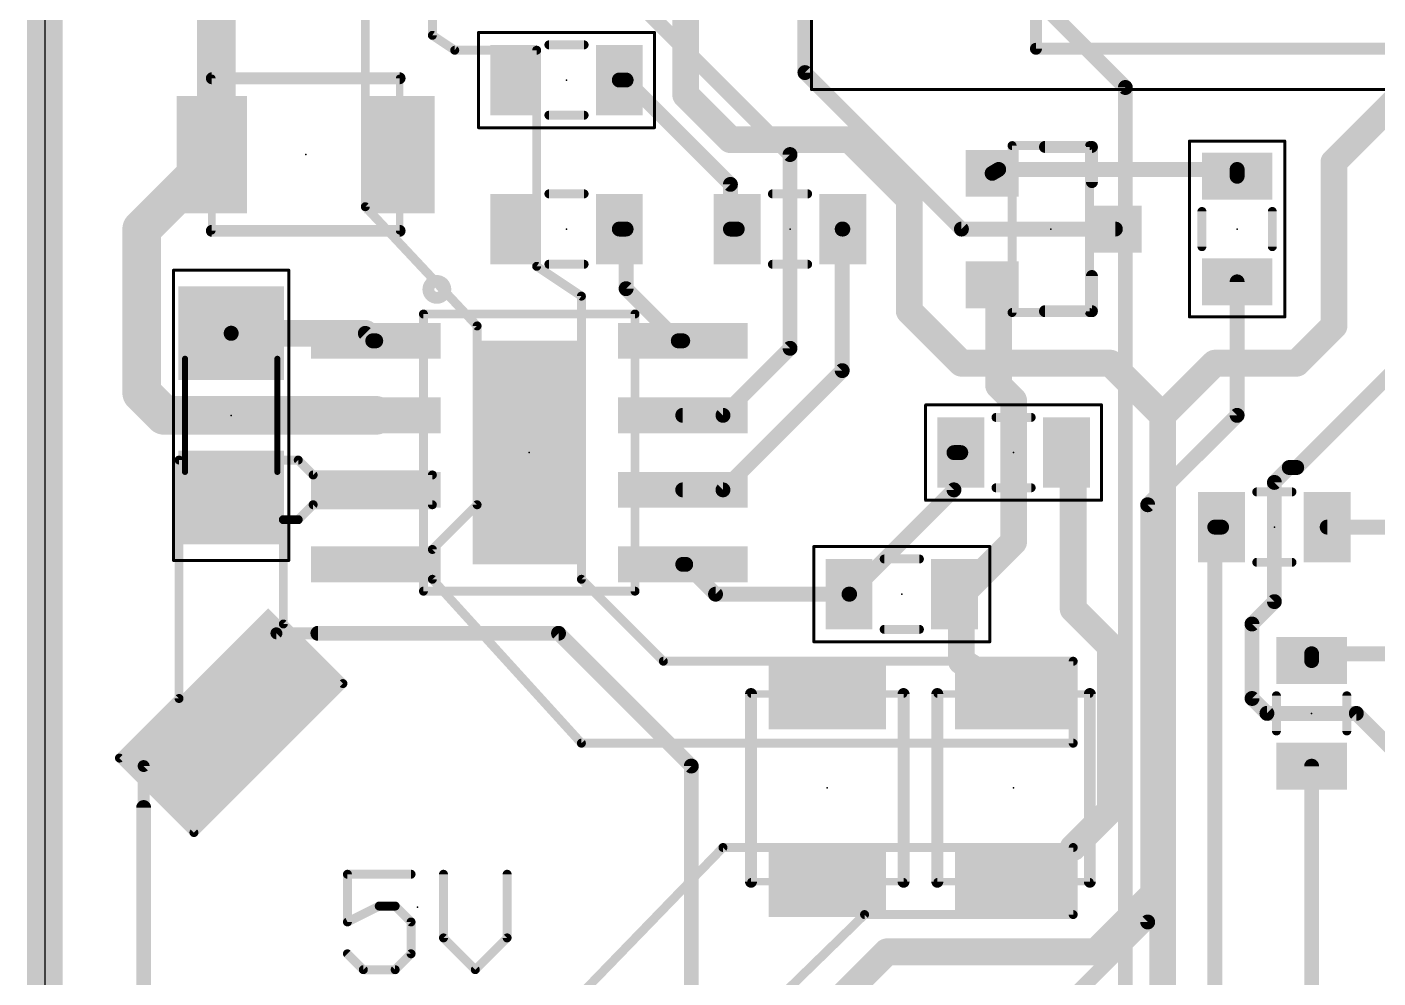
# Model space of a CAD drawing. Extents: x -0.3 to 38.1, y -0.7 to 65.1.
# Drawn here: x -0.3 to 22.72, y 36.13 to 52.34 of the extents above; entities that cross this region are included whole.
import ezdxf

# ---------------------------------------------------------------- set-up
doc = ezdxf.new("R2010")
doc.units = 0
for name, color, linetype in [('1', 22, 'CONTINUOUS'), ('16', 175, 'CONTINUOUS'), ('17', 82, 'CONTINUOUS'), ('20', 7, 'CONTINUOUS'), ('21', 253, 'CONTINUOUS'), ('23', 7, 'CONTINUOUS'), ('39', 22, 'CONTINUOUS'), ('51', 253, 'CONTINUOUS')]:
    doc.layers.add(name, color=color, linetype=linetype)

# ---------------------------------------------------------------- blocks, each defined once
blk = doc.blocks.new('RECT')
blk.add_solid([(-0.5, -0.5), (0.5, -0.5), (-0.5, 0.5), (0.5, 0.5)])
blk = doc.blocks.new('ROUNDP')
at = {"const_width": 0.5}
blk.add_lwpolyline([(0, -0.25, 1), (0, 0.25, 1), (0, -0.25)], format="xyb", dxfattribs=at)

msp = doc.modelspace()

# ---------------------------------------------------------------- linework, layer by layer
at = {"layer": '1'}
for points, const_width in [([(5.461, 54.864), (5.461, 49.276)], 0.1524), ([(6.604, 52.197), (6.604, 54.864)], 0.1524), ([(12.954, 54.864), (12.954, 51.562)], 0.254), ([(2.921, 53.975), (2.921, 50.165)], 0.6604), ([(12.7, 50.165), (9.906, 52.959)], 0.254), ([(6.985, 51.943), (6.604, 52.197)], 0.1524), ([(8.382, 51.943), (6.985, 51.943)], 0.1524), ([(8.382, 48.26), (8.382, 51.943)], 0.1524), ([(12.954, 51.562), (15.621, 48.895)], 0.254), ([(9.906, 51.435), (9.79, 51.435)], 0.254), ([(9.906, 51.435), (11.684, 49.657)], 0.254), ([(2.667, 49.911), (2.845, 50.165)], 0.6604), ([(2.921, 50.165), (2.845, 50.165)], 0.6604), ([(2.667, 49.911), (1.651, 48.895)], 0.6604), ([(12.7, 46.863), (12.7, 50.165)], 0.254), ([(16.256, 49.911), (16.145, 49.845)], 0.254), ([(20.32, 49.911), (16.256, 49.911)], 0.254), ([(20.32, 49.911), (20.32, 49.795)], 0.254), ([(11.684, 49.657), (11.684, 48.895)], 0.254), ([(5.461, 49.276), (7.366, 47.244)], 0.1524), ([(1.651, 48.895), (1.651, 46.101)], 0.6604), ([(9.906, 48.895), (9.79, 48.895)], 0.254), ([(9.906, 47.879), (9.906, 48.895)], 0.254), ([(11.684, 48.895), (11.8, 48.895)], 0.254), ([(13.589, 46.482), (13.589, 48.895)], 0.254), ([(13.589, 48.895), (13.6, 48.895)], 0.254), ([(15.621, 48.895), (18.245, 48.895)], 0.254), ([(21.336, 44.831), (24.765, 48.26)], 0.254), ([(9.144, 47.752), (8.382, 48.26)], 0.1524), ([(16.256, 47.879), (16.145, 47.945)], 0.4572), ([(10.795, 46.99), (9.906, 47.879)], 0.254), ([(16.256, 46.228), (16.256, 47.879)], 0.4572), ([(20.32, 45.72), (20.32, 47.995)], 0.254), ([(9.144, 42.926), (9.144, 47.752)], 0.1524), ([(5.461, 47.117), (3.175, 47.117)], 0.4572), ([(3.175, 47.117), (3.175, 47.12)], 0.254), ([(5.588, 46.99), (5.461, 47.117)], 0.254), ([(7.366, 47.244), (7.366, 44.196)], 0.1524), ([(5.588, 46.99), (5.6388, 46.99)], 0.254), ([(10.795, 46.99), (10.8712, 46.99)], 0.254), ([(11.557, 45.72), (12.7, 46.863)], 0.254), ([(11.557, 44.45), (13.589, 46.482)], 0.254), ([(1.651, 46.101), (2.032, 45.72)], 0.6604), ([(16.51, 45.974), (16.256, 46.228)], 0.4572), ([(16.51, 43.561), (16.51, 45.974)], 0.4572), ([(2.032, 45.72), (5.6388, 45.72)], 0.6604), ([(10.8712, 45.72), (11.557, 45.72)], 0.254), ([(18.796, 44.196), (20.32, 45.72)], 0.254), ([(15.494, 44.45), (15.494, 45.085)], 0.254), ([(15.494, 45.085), (15.61, 45.085)], 0.254), ([(17.526, 45.085), (17.41, 45.085)], 0.4572), ([(17.526, 42.418), (17.526, 45.085)], 0.4572), ([(4.318, 44.958), (2.286, 44.958)], 0.1524), ([(2.286, 44.958), (2.286, 40.894)], 0.1524), ([(4.572, 44.704), (4.318, 44.958)], 0.1524), ([(20.955, 44.577), (21.209, 44.831)], 0.254), ([(21.209, 44.831), (21.336, 44.831)], 0.254), ([(6.604, 44.704), (4.572, 44.704)], 0.1524), ([(6.604, 44.196), (6.604, 44.704)], 0.1524), ([(20.955, 42.545), (20.955, 44.577)], 0.254), ([(10.8712, 44.45), (11.557, 44.45)], 0.254), ([(13.716, 42.672), (15.494, 44.45)], 0.254), ([(4.318, 43.942), (4.572, 44.196)], 0.1524), ([(4.572, 44.196), (6.604, 44.196)], 0.1524), ([(7.366, 44.196), (6.604, 43.434)], 0.1524), ([(18.796, 37.084), (18.796, 44.196)], 0.254), ([(4.064, 42.164), (4.064, 43.942)], 0.1524), ([(4.064, 43.942), (4.318, 43.942)], 0.1524), ([(15.621, 42.672), (16.51, 43.561)], 0.4572), ([(19.939, 34.925), (19.939, 43.815)], 0.254), ([(19.939, 43.815), (20.055, 43.815)], 0.254), ([(23.495, 43.815), (21.855, 43.815)], 0.254), ([(6.604, 43.434), (6.604, 42.926)], 0.1524), ([(10.922, 43.18), (10.8712, 43.18)], 0.254), ([(10.922, 43.18), (11.43, 42.672)], 0.254), ([(6.604, 42.926), (9.144, 40.132)], 0.1524), ([(10.541, 41.529), (9.144, 42.926)], 0.1524), ([(15.621, 42.672), (15.505, 42.672)], 0.4572), ([(15.621, 42.545), (15.505, 42.672)], 0.4572), ([(11.43, 42.672), (13.705, 42.672)], 0.254), ([(13.716, 42.672), (13.705, 42.672)], 0.254), ([(15.621, 41.529), (15.621, 42.545)], 0.4572), ([(18.161, 41.783), (17.526, 42.418)], 0.4572), ([(20.574, 42.164), (20.955, 42.545)], 0.254), ([(5.08, 41.148), (4.064, 42.164)], 0.1524), ([(20.574, 40.894), (20.574, 42.164)], 0.254), ([(18.161, 38.989), (18.161, 41.783)], 0.4572), ([(15.621, 41.529), (16.51, 40.97)], 0.4572), ([(24.638, 41.656), (21.59, 41.656)], 0.254), ([(21.59, 41.656), (21.59, 41.54)], 0.254), ([(17.526, 41.529), (10.541, 41.529)], 0.1524), ([(17.526, 40.132), (17.526, 41.529)], 0.1524), ([(2.54, 38.608), (5.08, 41.148)], 0.1524), ([(20.828, 40.64), (20.574, 40.894)], 0.254), ([(2.286, 40.894), (1.27, 39.878)], 0.1524), ([(22.352, 40.64), (20.828, 40.64)], 0.254), ([(23.368, 39.624), (22.352, 40.64)], 0.254), ([(9.144, 40.132), (17.526, 40.132)], 0.1524), ([(1.27, 39.878), (2.54, 38.608)], 0.1524), ([(21.59, 35.814), (21.59, 39.74)], 0.254), ([(17.526, 38.354), (18.161, 38.989)], 0.4572), ([(11.557, 38.354), (7.62, 34.29)], 0.1524), ([(17.526, 38.354), (11.557, 38.354)], 0.1524), ([(17.526, 37.211), (17.526, 38.354)], 0.1524), ([(8.89, 32.258), (13.97, 37.211)], 0.1524), ([(12.954, 31.242), (18.796, 37.084)], 0.254), ([(13.97, 37.211), (17.526, 37.211)], 0.1524)]:
    msp.add_lwpolyline(points, dxfattribs=dict(at, const_width=const_width))
for points, const_width in [([(6.6251, 52.2287, 1), (6.5829, 52.1653)], 0.0762), ([(6.5659, 52.197, 1), (6.6421, 52.197)], 0.0762), ([(6.985, 51.9811, 1), (6.985, 51.9049)], 0.0762), ([(6.9639, 51.9113, 1), (7.0061, 51.9747)], 0.0762), ([(8.4201, 51.943, 1), (8.3439, 51.943)], 0.0762), ([(8.382, 51.9049, 1), (8.382, 51.9811)], 0.0762), ([(12.9989, 51.6069, 1), (12.9091, 51.5171)], 0.127), ([(12.8905, 51.562, 1), (13.0175, 51.562)], 0.127), ([(9.79, 51.4985, 1), (9.79, 51.3715)], 0.127), ([(9.9509, 51.4799, 1), (9.8611, 51.3901)], 0.127), ([(9.906, 51.3715, 1), (9.906, 51.4985)], 0.127), ([(2.845, 50.3301, 1), (2.845, 49.9999)], 0.3302), ([(2.9802, 50.0702, 1), (2.7098, 50.2598)], 0.3302), ([(2.921, 49.9999, 1), (2.921, 50.3301)], 0.3302), ([(2.7837, 49.7943, 1), (2.5503, 50.0277)], 0.3302), ([(2.7559, 50.165, 1), (3.0861, 50.165)], 0.3302), ([(12.7635, 50.165, 1), (12.6365, 50.165)], 0.127), ([(12.6551, 50.1201, 1), (12.7449, 50.2099)], 0.127), ([(2.5318, 50.0058, 1), (2.8022, 49.8162)], 0.3302), ([(16.256, 49.9745, 1), (16.256, 49.8475)], 0.127), ([(16.2885, 49.8564, 1), (16.2235, 49.9656)], 0.127), ([(20.3835, 49.911, 1), (20.2565, 49.911)], 0.127), ([(20.32, 49.8475, 1), (20.32, 49.9745)], 0.127), ([(11.7475, 49.657, 1), (11.6205, 49.657)], 0.127), ([(11.6391, 49.6121, 1), (11.7289, 49.7019)], 0.127), ([(16.1125, 49.8996, 1), (16.1775, 49.7904)], 0.127), ([(20.2565, 49.795, 1), (20.3835, 49.795)], 0.127), ([(5.4888, 49.3021, 1), (5.4332, 49.2499)], 0.0762), ([(5.4229, 49.276, 1), (5.4991, 49.276)], 0.0762), ([(1.8161, 48.895, 1), (1.4859, 48.895)], 0.3302), ([(1.5343, 49.0117, 1), (1.7677, 48.7783)], 0.3302), ([(9.79, 48.9585, 1), (9.79, 48.8315)], 0.127), ([(9.9695, 48.895, 1), (9.8425, 48.895)], 0.127), ([(9.906, 48.8315, 1), (9.906, 48.9585)], 0.127), ([(11.684, 48.9585, 1), (11.684, 48.8315)], 0.127), ([(11.6205, 48.895, 1), (11.7475, 48.895)], 0.127), ([(11.8, 48.8315, 1), (11.8, 48.9585)], 0.127), ([(13.6525, 48.895, 1), (13.5255, 48.895)], 0.127), ([(13.589, 48.9585, 1), (13.589, 48.8315)], 0.127), ([(13.6, 48.8315, 1), (13.6, 48.9585)], 0.127), ([(15.621, 48.9585, 1), (15.621, 48.8315)], 0.127), ([(15.5761, 48.8501, 1), (15.6659, 48.9399)], 0.127), ([(18.245, 48.8315, 1), (18.245, 48.9585)], 0.127), ([(8.4031, 48.2917, 1), (8.3609, 48.2283)], 0.0762), ([(8.3439, 48.26, 1), (8.4201, 48.26)], 0.0762), ([(16.2034, 48.0432, 1), (16.0866, 47.8468)], 0.2286), ([(9.9509, 47.9239, 1), (9.8611, 47.8341)], 0.127), ([(9.8425, 47.879, 1), (9.9695, 47.879)], 0.127), ([(16.3703, 47.879, 1), (16.1417, 47.879)], 0.2286), ([(16.1976, 47.7808, 1), (16.3144, 47.9772)], 0.2286), ([(20.3835, 47.995, 1), (20.2565, 47.995)], 0.127), ([(9.1821, 47.752, 1), (9.1059, 47.752)], 0.0762), ([(9.1229, 47.7203, 1), (9.1651, 47.7837)], 0.0762), ([(3.175, 47.2313, 1), (3.175, 47.0027)], 0.2286), ([(3.2385, 47.12, 1), (3.1115, 47.12)], 0.127), ([(5.5059, 47.1619, 1), (5.4161, 47.0721)], 0.127), ([(5.461, 47.0027, 1), (5.461, 47.2313)], 0.2286), ([(7.4041, 47.244, 1), (7.3279, 47.244)], 0.0762), ([(7.3382, 47.2179, 1), (7.3938, 47.2701)], 0.0762), ([(3.1115, 47.117, 1), (3.2385, 47.117)], 0.127), ([(5.588, 47.0535, 1), (5.588, 46.9265)], 0.127), ([(5.5431, 46.9451, 1), (5.6329, 47.0349)], 0.127), ([(5.6388, 46.9265, 1), (5.6388, 47.0535)], 0.127), ([(10.795, 47.0535, 1), (10.795, 46.9265)], 0.127), ([(10.7501, 46.9451, 1), (10.8399, 47.0349)], 0.127), ([(10.8712, 46.9265, 1), (10.8712, 47.0535)], 0.127), ([(12.7449, 46.8181, 1), (12.6551, 46.9079)], 0.127), ([(12.6365, 46.863, 1), (12.7635, 46.863)], 0.127), ([(13.5255, 46.482, 1), (13.6525, 46.482)], 0.127), ([(13.6339, 46.4371, 1), (13.5441, 46.5269)], 0.127), ([(1.7677, 46.2177, 1), (1.5343, 45.9843)], 0.3302), ([(16.3368, 46.3088, 1), (16.1752, 46.1472)], 0.2286), ([(16.1417, 46.228, 1), (16.3703, 46.228)], 0.2286), ([(1.4859, 46.101, 1), (1.8161, 46.101)], 0.3302), ([(16.6243, 45.974, 1), (16.3957, 45.974)], 0.2286), ([(16.4292, 45.8932, 1), (16.5908, 46.0548)], 0.2286), ([(2.032, 45.8851, 1), (2.032, 45.5549)], 0.3302), ([(1.9153, 45.6033, 1), (2.1487, 45.8367)], 0.3302), ([(5.6388, 45.5549, 1), (5.6388, 45.8851)], 0.3302), ([(10.8712, 45.7835, 1), (10.8712, 45.6565)], 0.127), ([(11.5121, 45.7649, 1), (11.6019, 45.6751)], 0.127), ([(11.557, 45.6565, 1), (11.557, 45.7835)], 0.127), ([(20.3649, 45.6751, 1), (20.2751, 45.7649)], 0.127), ([(20.2565, 45.72, 1), (20.3835, 45.72)], 0.127), ([(15.5575, 45.085, 1), (15.4305, 45.085)], 0.127), ([(15.494, 45.1485, 1), (15.494, 45.0215)], 0.127), ([(15.61, 45.0215, 1), (15.61, 45.1485)], 0.127), ([(17.41, 45.1993, 1), (17.41, 44.9707)], 0.2286), ([(17.6403, 45.085, 1), (17.4117, 45.085)], 0.2286), ([(17.526, 44.9707, 1), (17.526, 45.1993)], 0.2286), ([(2.286, 44.9961, 1), (2.286, 44.9199)], 0.0762), ([(2.3241, 44.958, 1), (2.2479, 44.958)], 0.0762), ([(4.3449, 44.9849, 1), (4.2911, 44.9311)], 0.0762), ([(4.318, 44.9199, 1), (4.318, 44.9961)], 0.0762), ([(21.209, 44.8945, 1), (21.209, 44.7675)], 0.127), ([(21.2539, 44.7861, 1), (21.1641, 44.8759)], 0.127), ([(21.2911, 44.8759, 1), (21.3809, 44.7861)], 0.127), ([(21.336, 44.7675, 1), (21.336, 44.8945)], 0.127), ([(4.572, 44.7421, 1), (4.572, 44.6659)], 0.0762), ([(4.5451, 44.6771, 1), (4.5989, 44.7309)], 0.0762), ([(6.6421, 44.704, 1), (6.5659, 44.704)], 0.0762), ([(6.604, 44.6659, 1), (6.604, 44.7421)], 0.0762), ([(21.0185, 44.577, 1), (20.8915, 44.577)], 0.127), ([(20.9101, 44.6219, 1), (20.9999, 44.5321)], 0.127), ([(10.8712, 44.5135, 1), (10.8712, 44.3865)], 0.127), ([(11.5121, 44.4949, 1), (11.6019, 44.4051)], 0.127), ([(11.557, 44.3865, 1), (11.557, 44.5135)], 0.127), ([(15.4305, 44.45, 1), (15.5575, 44.45)], 0.127), ([(15.5389, 44.4051, 1), (15.4491, 44.4949)], 0.127), ([(4.572, 44.2341, 1), (4.572, 44.1579)], 0.0762), ([(4.5989, 44.1691, 1), (4.5451, 44.2229)], 0.0762), ([(6.5659, 44.196, 1), (6.6421, 44.196)], 0.0762), ([(6.604, 44.1579, 1), (6.604, 44.2341)], 0.0762), ([(7.3279, 44.196, 1), (7.4041, 44.196)], 0.0762), ([(7.3929, 44.1691, 1), (7.3391, 44.2229)], 0.0762), ([(18.8595, 44.196, 1), (18.7325, 44.196)], 0.127), ([(18.7511, 44.2409, 1), (18.8409, 44.1511)], 0.127), ([(4.1021, 43.942, 1), (4.0259, 43.942)], 0.0762), ([(4.064, 43.9801, 1), (4.064, 43.9039)], 0.0762), ([(4.2911, 43.9689, 1), (4.3449, 43.9151)], 0.0762), ([(4.318, 43.9039, 1), (4.318, 43.9801)], 0.0762), ([(16.5908, 43.4802, 1), (16.4292, 43.6418)], 0.2286), ([(20.0025, 43.815, 1), (19.8755, 43.815)], 0.127), ([(19.939, 43.8785, 1), (19.939, 43.7515)], 0.127), ([(20.055, 43.7515, 1), (20.055, 43.8785)], 0.127), ([(21.855, 43.8785, 1), (21.855, 43.7515)], 0.127), ([(16.3957, 43.561, 1), (16.6243, 43.561)], 0.2286), ([(6.6421, 43.434, 1), (6.5659, 43.434)], 0.0762), ([(6.5771, 43.4609, 1), (6.6309, 43.4071)], 0.0762), ([(10.8712, 43.2435, 1), (10.8712, 43.1165)], 0.127), ([(10.9669, 43.2249, 1), (10.8771, 43.1351)], 0.127), ([(10.922, 43.1165, 1), (10.922, 43.2435)], 0.127), ([(6.6322, 42.9516, 1), (6.5758, 42.9004)], 0.0762), ([(6.5659, 42.926, 1), (6.6421, 42.926)], 0.0762), ([(9.1059, 42.926, 1), (9.1821, 42.926)], 0.0762), ([(9.1709, 42.9529, 1), (9.1171, 42.8991)], 0.0762), ([(15.505, 42.7863, 1), (15.505, 42.5577)], 0.2286), ([(15.5894, 42.7491, 1), (15.4206, 42.5949)], 0.2286), ([(15.5402, 42.7528, 1), (15.7018, 42.5912)], 0.2286), ([(15.621, 42.5577, 1), (15.621, 42.7863)], 0.2286), ([(11.43, 42.7355, 1), (11.43, 42.6085)], 0.127), ([(11.3851, 42.6271, 1), (11.4749, 42.7169)], 0.127), ([(13.705, 42.7355, 1), (13.705, 42.6085)], 0.127), ([(13.6711, 42.7169, 1), (13.7609, 42.6271)], 0.127), ([(13.705, 42.6085, 1), (13.705, 42.7355)], 0.127), ([(13.716, 42.6085, 1), (13.716, 42.7355)], 0.127), ([(15.7353, 42.545, 1), (15.5067, 42.545)], 0.2286), ([(15.5366, 42.4679, 1), (15.7054, 42.6221)], 0.2286), ([(17.6068, 42.4988, 1), (17.4452, 42.3372)], 0.2286), ([(20.8915, 42.545, 1), (21.0185, 42.545)], 0.127), ([(20.9999, 42.5001, 1), (20.9101, 42.5899)], 0.127), ([(17.4117, 42.418, 1), (17.6403, 42.418)], 0.2286), ([(4.0259, 42.164, 1), (4.1021, 42.164)], 0.0762), ([(4.0909, 42.1909, 1), (4.0371, 42.1371)], 0.0762), ([(20.6375, 42.164, 1), (20.5105, 42.164)], 0.127), ([(20.5291, 42.2089, 1), (20.6189, 42.1191)], 0.127), ([(18.2753, 41.783, 1), (18.0467, 41.783)], 0.2286), ([(18.0802, 41.7022, 1), (18.2418, 41.8638)], 0.2286), ([(15.6818, 41.6258, 1), (15.5602, 41.4322)], 0.2286), ([(21.59, 41.7195, 1), (21.59, 41.5925)], 0.127), ([(21.6535, 41.656, 1), (21.5265, 41.656)], 0.127), ([(10.541, 41.5671, 1), (10.541, 41.4909)], 0.0762), ([(10.5141, 41.5021, 1), (10.5679, 41.5559)], 0.0762), ([(15.5067, 41.529, 1), (15.7353, 41.529)], 0.2286), ([(17.5641, 41.529, 1), (17.4879, 41.529)], 0.0762), ([(17.526, 41.4909, 1), (17.526, 41.5671)], 0.0762), ([(21.5265, 41.54, 1), (21.6535, 41.54)], 0.127), ([(5.1069, 41.1211, 1), (5.0531, 41.1749)], 0.0762), ([(5.0531, 41.1211, 1), (5.1069, 41.1749)], 0.0762), ([(16.4492, 40.8732, 1), (16.5708, 41.0668)], 0.2286), ([(20.6189, 40.9389, 1), (20.5291, 40.8491)], 0.127), ([(2.2479, 40.894, 1), (2.3241, 40.894)], 0.0762), ([(2.3129, 40.8671, 1), (2.2591, 40.9209)], 0.0762), ([(20.5105, 40.894, 1), (20.6375, 40.894)], 0.127), ([(20.828, 40.7035, 1), (20.828, 40.5765)], 0.127), ([(22.3969, 40.6849, 1), (22.3071, 40.5951)], 0.127), ([(22.352, 40.5765, 1), (22.352, 40.7035)], 0.127), ([(20.7831, 40.5951, 1), (20.8729, 40.6849)], 0.127), ([(9.144, 40.1701, 1), (9.144, 40.0939)], 0.0762), ([(9.1158, 40.1064, 1), (9.1722, 40.1576)], 0.0762), ([(17.4879, 40.132, 1), (17.5641, 40.132)], 0.0762), ([(17.526, 40.0939, 1), (17.526, 40.1701)], 0.0762), ([(1.2969, 39.9049, 1), (1.2431, 39.8511)], 0.0762), ([(1.2431, 39.9049, 1), (1.2969, 39.8511)], 0.0762), ([(21.6535, 39.74, 1), (21.5265, 39.74)], 0.127), ([(18.2418, 38.9082, 1), (18.0802, 39.0698)], 0.2286), ([(18.0467, 38.989, 1), (18.2753, 38.989)], 0.2286), ([(2.5131, 38.6349, 1), (2.5669, 38.5811)], 0.0762), ([(2.5131, 38.5811, 1), (2.5669, 38.6349)], 0.0762), ([(17.4452, 38.4348, 1), (17.6068, 38.2732)], 0.2286), ([(11.557, 38.3921, 1), (11.557, 38.3159)], 0.0762), ([(11.5844, 38.3275, 1), (11.5296, 38.3805)], 0.0762), ([(17.5641, 38.354, 1), (17.4879, 38.354)], 0.0762), ([(17.526, 38.3159, 1), (17.526, 38.3921)], 0.0762), ([(13.97, 37.2491, 1), (13.97, 37.1729)], 0.0762), ([(13.9966, 37.1837, 1), (13.9434, 37.2383)], 0.0762), ([(17.4879, 37.211, 1), (17.5641, 37.211)], 0.0762), ([(17.526, 37.1729, 1), (17.526, 37.2491)], 0.0762), ([(18.7325, 37.084, 1), (18.8595, 37.084)], 0.127), ([(18.8409, 37.0391, 1), (18.7511, 37.1289)], 0.127)]:
    msp.add_lwpolyline(points, format="xyb", dxfattribs=dict(at, const_width=const_width))
at = {"layer": '16'}
for points, const_width in [([(0, 64.77), (0, 0)], 0.6096), ([(16.637, 53.086), (18.415, 51.308)], 0.254), ([(18.415, 51.308), (18.415, 35.433)], 0.254)]:
    msp.add_lwpolyline(points, dxfattribs=dict(at, const_width=const_width))
at = {"layer": '16', "const_width": 0.127}
for points in [[(18.4785, 51.308, 1), (18.3515, 51.308)], [(18.3701, 51.2631, 1), (18.4599, 51.3529)]]:
    msp.add_lwpolyline(points, format="xyb", dxfattribs=at)
at = {"layer": '20'}
msp.add_line((0, 64.77), (0, 0), dxfattribs=at)
at = {"layer": '21'}
for points, const_width in [([(16.891, 51.968), (16.891, 58.522)], 0.2032), ([(10.922, 51.181), (10.922, 54.991)], 0.4572), ([(9.19, 52.035), (8.59, 52.035)], 0.1524), ([(22.8854, 51.9684), (16.891, 51.968)], 0.2032), ([(6.045, 51.465), (2.845, 51.465)], 0.2032), ([(11.684, 50.419), (10.922, 51.181)], 0.4572), ([(21.971, 50.038), (23.241, 51.308)], 0.4572), ([(9.19, 50.835), (8.59, 50.835)], 0.1524), ([(13.716, 50.419), (11.684, 50.419)], 0.4572), ([(14.732, 49.403), (13.716, 50.419)], 0.4572), ([(17.845, 50.295), (17.045, 50.295)], 0.2032), ([(17.845, 49.695), (17.845, 50.295)], 0.2032), ([(21.971, 47.244), (21.971, 50.038)], 0.4572), ([(8.59, 49.495), (9.19, 49.495)], 0.1524), ([(12.4, 49.495), (13, 49.495)], 0.1524), ([(14.732, 47.498), (14.732, 49.403)], 0.4572), ([(19.72, 48.595), (19.72, 49.195)], 0.1524), ([(20.92, 48.595), (20.92, 49.195)], 0.1524), ([(6.045, 48.865), (2.845, 48.865)], 0.2032), ([(8.59, 48.295), (9.19, 48.295)], 0.1524), ([(12.4, 48.295), (13, 48.295)], 0.1524), ([(17.845, 48.095), (17.845, 47.495)], 0.2032), ([(15.621, 46.609), (14.732, 47.498)], 0.4572), ([(10.058, 47.447), (6.452, 47.447)], 0.1524), ([(17.845, 47.495), (17.045, 47.495)], 0.2032), ([(21.336, 46.609), (21.971, 47.244)], 0.4572), ([(18.161, 46.609), (15.621, 46.609)], 0.4572), ([(19.05, 45.72), (18.161, 46.609)], 0.4572), ([(19.05, 45.72), (19.939, 46.609)], 0.4572), ([(19.939, 46.609), (21.336, 46.609)], 0.4572), ([(19.05, 37.719), (19.05, 45.72)], 0.4572), ([(16.21, 45.685), (16.81, 45.685)], 0.1524), ([(16.21, 44.485), (16.81, 44.485)], 0.1524), ([(20.655, 44.415), (21.255, 44.415)], 0.1524), ([(14.305, 43.272), (14.905, 43.272)], 0.1524), ([(20.655, 43.215), (21.255, 43.215)], 0.1524), ([(6.452, 42.723), (10.058, 42.723)], 0.1524), ([(14.305, 42.072), (14.905, 42.072)], 0.1524), ([(8.7542, 42.0049), (4.6529, 42.0049)], 0.254), ([(8.7542, 42.0049), (11.0169, 39.7422)], 0.254), ([(12.035, 40.97), (12.035, 37.77)], 0.2032), ([(14.635, 40.97), (14.635, 37.77)], 0.2032), ([(15.21, 40.97), (15.21, 37.77)], 0.2032), ([(17.81, 40.97), (17.81, 37.77)], 0.2032), ([(20.99, 40.34), (20.99, 40.94)], 0.1524), ([(22.19, 40.34), (22.19, 40.94)], 0.1524), ([(11.0169, 35.6409), (11.0169, 39.7422)], 0.254), ([(1.6831, 34.9338), (1.6831, 39.0351)], 0.254), ([(6.2409, 37.8982), (5.1562, 37.8982)], 0.1524), ([(5.1562, 37.8982), (5.1562, 37.0847)], 0.1524), ([(6.7934, 37.8982), (6.7934, 36.8135)], 0.1524), ([(7.878, 36.8135), (7.878, 37.8982)], 0.1524), ([(17.907, 36.576), (19.05, 37.719)], 0.4572), ([(19.05, 37.719), (19.05, 32.131)], 0.4572), ([(5.1562, 37.0847), (5.6985, 37.3559)], 0.1524), ([(5.6985, 37.3559), (5.9697, 37.3559)], 0.1524), ([(5.9697, 37.3559), (6.2409, 37.0847)], 0.1524), ([(6.2409, 37.0847), (6.2409, 36.5424)], 0.1524), ([(6.7934, 36.8135), (7.3357, 36.2712)], 0.1524), ([(7.3357, 36.2712), (7.878, 36.8135)], 0.1524), ([(5.4274, 36.2712), (5.1562, 36.5424)], 0.1524), ([(6.2409, 36.5424), (5.9697, 36.2712)], 0.1524), ([(9.525, 31.75), (14.351, 36.576)], 0.4572), ([(14.351, 36.576), (17.907, 36.576)], 0.4572), ([(5.9697, 36.2712), (5.4274, 36.2712)], 0.1524)]:
    msp.add_lwpolyline(points, dxfattribs=dict(at, const_width=const_width))
for points, const_width in [([(8.59, 52.0731, 1), (8.59, 51.9969)], 0.0762), ([(9.19, 51.9969, 1), (9.19, 52.0731)], 0.0762), ([(16.891, 52.0188, 1), (16.891, 51.9172)], 0.1016), ([(16.8402, 51.968, 1), (16.9418, 51.968)], 0.1016), ([(2.845, 51.5158, 1), (2.845, 51.4142)], 0.1016), ([(6.045, 51.4142, 1), (6.045, 51.5158)], 0.1016), ([(11.0028, 51.2618, 1), (10.8412, 51.1002)], 0.2286), ([(10.8077, 51.181, 1), (11.0363, 51.181)], 0.2286), ([(8.59, 50.8731, 1), (8.59, 50.7969)], 0.0762), ([(9.19, 50.7969, 1), (9.19, 50.8731)], 0.0762), ([(11.684, 50.5333, 1), (11.684, 50.3047)], 0.2286), ([(11.6032, 50.3382, 1), (11.7648, 50.4998)], 0.2286), ([(13.7968, 50.4998, 1), (13.6352, 50.3382)], 0.2286), ([(13.716, 50.3047, 1), (13.716, 50.5333)], 0.2286), ([(17.045, 50.3458, 1), (17.045, 50.2442)], 0.1016), ([(17.8958, 50.295, 1), (17.7942, 50.295)], 0.1016), ([(17.845, 50.2442, 1), (17.845, 50.3458)], 0.1016), ([(22.0853, 50.038, 1), (21.8567, 50.038)], 0.2286), ([(21.8902, 50.1188, 1), (22.0518, 49.9572)], 0.2286), ([(17.7942, 49.695, 1), (17.8958, 49.695)], 0.1016), ([(8.59, 49.5331, 1), (8.59, 49.4569)], 0.0762), ([(9.19, 49.4569, 1), (9.19, 49.5331)], 0.0762), ([(12.4, 49.5331, 1), (12.4, 49.4569)], 0.0762), ([(13, 49.4569, 1), (13, 49.5331)], 0.0762), ([(14.8463, 49.403, 1), (14.6177, 49.403)], 0.2286), ([(14.6512, 49.3222, 1), (14.8128, 49.4838)], 0.2286), ([(19.7581, 49.195, 1), (19.6819, 49.195)], 0.0762), ([(20.9581, 49.195, 1), (20.8819, 49.195)], 0.0762), ([(2.845, 48.9158, 1), (2.845, 48.8142)], 0.1016), ([(6.045, 48.8142, 1), (6.045, 48.9158)], 0.1016), ([(19.6819, 48.595, 1), (19.7581, 48.595)], 0.0762), ([(20.8819, 48.595, 1), (20.9581, 48.595)], 0.0762), ([(8.59, 48.3331, 1), (8.59, 48.2569)], 0.0762), ([(9.19, 48.2569, 1), (9.19, 48.3331)], 0.0762), ([(12.4, 48.3331, 1), (12.4, 48.2569)], 0.0762), ([(13, 48.2569, 1), (13, 48.3331)], 0.0762), ([(17.8958, 48.095, 1), (17.7942, 48.095)], 0.1016), ([(6.6802, 47.7227, 1), (6.6802, 48.0099, 1), (6.6802, 47.7227)], 0.2032), ([(14.8128, 47.5788, 1), (14.6512, 47.4172)], 0.2286), ([(6.452, 47.4851, 1), (6.452, 47.4089)], 0.0762), ([(10.058, 47.4089, 1), (10.058, 47.4851)], 0.0762), ([(14.6177, 47.498, 1), (14.8463, 47.498)], 0.2286), ([(17.045, 47.5458, 1), (17.045, 47.4442)], 0.1016), ([(17.7942, 47.495, 1), (17.8958, 47.495)], 0.1016), ([(17.845, 47.4442, 1), (17.845, 47.5458)], 0.1016), ([(22.0518, 47.1632, 1), (21.8902, 47.3248)], 0.2286), ([(21.8567, 47.244, 1), (22.0853, 47.244)], 0.2286), ([(15.621, 46.7233, 1), (15.621, 46.4947)], 0.2286), ([(15.5402, 46.5282, 1), (15.7018, 46.6898)], 0.2286), ([(18.2418, 46.6898, 1), (18.0802, 46.5282)], 0.2286), ([(18.161, 46.4947, 1), (18.161, 46.7233)], 0.2286), ([(19.939, 46.7233, 1), (19.939, 46.4947)], 0.2286), ([(20.0198, 46.5282, 1), (19.8582, 46.6898)], 0.2286), ([(21.2552, 46.6898, 1), (21.4168, 46.5282)], 0.2286), ([(21.336, 46.4947, 1), (21.336, 46.7233)], 0.2286), ([(19.1643, 45.72, 1), (18.9357, 45.72)], 0.2286), ([(18.9692, 45.8008, 1), (19.1308, 45.6392)], 0.2286), ([(18.9692, 45.6392, 1), (19.1308, 45.8008)], 0.2286), ([(16.21, 45.7231, 1), (16.21, 45.6469)], 0.0762), ([(16.81, 45.6469, 1), (16.81, 45.7231)], 0.0762), ([(16.21, 44.5231, 1), (16.21, 44.4469)], 0.0762), ([(16.81, 44.4469, 1), (16.81, 44.5231)], 0.0762), ([(20.655, 44.4531, 1), (20.655, 44.3769)], 0.0762), ([(21.255, 44.3769, 1), (21.255, 44.4531)], 0.0762), ([(14.305, 43.3101, 1), (14.305, 43.2339)], 0.0762), ([(14.905, 43.2339, 1), (14.905, 43.3101)], 0.0762), ([(20.655, 43.2531, 1), (20.655, 43.1769)], 0.0762), ([(21.255, 43.1769, 1), (21.255, 43.2531)], 0.0762), ([(6.452, 42.7611, 1), (6.452, 42.6849)], 0.0762), ([(10.058, 42.6849, 1), (10.058, 42.7611)], 0.0762), ([(14.305, 42.1101, 1), (14.305, 42.0339)], 0.0762), ([(14.905, 42.0339, 1), (14.905, 42.1101)], 0.0762), ([(4.6529, 42.0684, 1), (4.6529, 41.9414)], 0.127), ([(8.7991, 42.0498, 1), (8.7093, 41.96)], 0.127), ([(8.7542, 41.9414, 1), (8.7542, 42.0684)], 0.127), ([(12.0858, 40.97, 1), (11.9842, 40.97)], 0.1016), ([(14.6858, 40.97, 1), (14.5842, 40.97)], 0.1016), ([(15.2608, 40.97, 1), (15.1592, 40.97)], 0.1016), ([(17.8608, 40.97, 1), (17.7592, 40.97)], 0.1016), ([(21.0281, 40.94, 1), (20.9519, 40.94)], 0.0762), ([(22.2281, 40.94, 1), (22.1519, 40.94)], 0.0762), ([(20.9519, 40.34, 1), (21.0281, 40.34)], 0.0762), ([(22.1519, 40.34, 1), (22.2281, 40.34)], 0.0762), ([(11.0804, 39.7422, 1), (10.9534, 39.7422)], 0.127), ([(10.972, 39.6973, 1), (11.0618, 39.7871)], 0.127), ([(1.7466, 39.0351, 1), (1.6196, 39.0351)], 0.127), ([(5.1562, 37.9363, 1), (5.1562, 37.8601)], 0.0762), ([(5.1943, 37.8982, 1), (5.1181, 37.8982)], 0.0762), ([(6.2409, 37.8601, 1), (6.2409, 37.9363)], 0.0762), ([(6.8315, 37.8982, 1), (6.7553, 37.8982)], 0.0762), ([(7.9161, 37.8982, 1), (7.8399, 37.8982)], 0.0762), ([(11.9842, 37.77, 1), (12.0858, 37.77)], 0.1016), ([(14.5842, 37.77, 1), (14.6858, 37.77)], 0.1016), ([(15.1592, 37.77, 1), (15.2608, 37.77)], 0.1016), ([(17.7592, 37.77, 1), (17.8608, 37.77)], 0.1016), ([(19.1643, 37.719, 1), (18.9357, 37.719)], 0.2286), ([(18.9357, 37.719, 1), (19.1643, 37.719)], 0.2286), ([(19.1308, 37.6382, 1), (18.9692, 37.7998)], 0.2286), ([(5.6985, 37.394, 1), (5.6985, 37.3178)], 0.0762), ([(5.7156, 37.3218, 1), (5.6815, 37.3899)], 0.0762), ([(5.9966, 37.3828, 1), (5.9428, 37.3289)], 0.0762), ([(5.9697, 37.3178, 1), (5.9697, 37.394)], 0.0762), ([(5.1392, 37.1188, 1), (5.1732, 37.0506)], 0.0762), ([(5.1181, 37.0847, 1), (5.1943, 37.0847)], 0.0762), ([(6.279, 37.0847, 1), (6.2028, 37.0847)], 0.0762), ([(6.2139, 37.0578, 1), (6.2678, 37.1116)], 0.0762), ([(6.8203, 36.8405, 1), (6.7664, 36.7866)], 0.0762), ([(6.7553, 36.8135, 1), (6.8315, 36.8135)], 0.0762), ([(7.8399, 36.8135, 1), (7.9161, 36.8135)], 0.0762), ([(7.905, 36.7866, 1), (7.8511, 36.8405)], 0.0762), ([(5.1831, 36.5693, 1), (5.1293, 36.5154)], 0.0762), ([(6.2678, 36.5154, 1), (6.2139, 36.5693)], 0.0762), ([(14.351, 36.6903, 1), (14.351, 36.4617)], 0.2286), ([(14.4318, 36.4952, 1), (14.2702, 36.6568)], 0.2286), ([(17.8262, 36.6568, 1), (17.9878, 36.4952)], 0.2286), ([(17.907, 36.4617, 1), (17.907, 36.6903)], 0.2286), ([(6.2028, 36.5424, 1), (6.279, 36.5424)], 0.0762), ([(5.4274, 36.3093, 1), (5.4274, 36.2331)], 0.0762), ([(5.4004, 36.2443, 1), (5.4543, 36.2981)], 0.0762), ([(5.9428, 36.2981, 1), (5.9966, 36.2443)], 0.0762), ([(5.9697, 36.2331, 1), (5.9697, 36.3093)], 0.0762), ([(7.3087, 36.2981, 1), (7.3626, 36.2443)], 0.0762), ([(7.3087, 36.2443, 1), (7.3626, 36.2981)], 0.0762)]:
    msp.add_lwpolyline(points, format="xyb", dxfattribs=dict(at, const_width=const_width))
at = {"layer": '23'}
for p in [(8.89, 51.435), (4.445, 50.165), (8.89, 48.895), (12.7, 48.895), (17.145, 48.895), (20.32, 48.895), (3.175, 45.72), (8.255, 45.085), (16.51, 45.085), (20.955, 43.815), (14.605, 42.672), (21.59, 40.64), (13.335, 39.37), (16.51, 39.37), (6.35, 37.338)]:
    msp.add_point(p, dxfattribs=at)
at = {"layer": '39', "const_width": 0.0508}
for points in [[(13.067, 51.272), (13.067, 59.218)], [(7.3914, 50.6222), (7.3914, 52.2478)], [(7.3914, 52.2478), (10.3886, 52.2478)], [(10.3886, 52.2478), (10.3886, 50.6222)], [(25.033, 51.272), (13.067, 51.272)], [(10.3886, 50.6222), (7.3914, 50.6222)], [(19.5072, 47.3964), (19.5072, 50.3936)], [(19.5072, 50.3936), (21.1328, 50.3936)], [(21.1328, 50.3936), (21.1328, 47.3964)], [(2.192, 43.247), (2.192, 48.193)], [(2.192, 48.193), (4.158, 48.193)], [(4.158, 48.193), (4.158, 43.247)], [(21.1328, 47.3964), (19.5072, 47.3964)], [(15.0114, 45.8978), (18.0086, 45.8978)], [(15.0114, 44.2722), (15.0114, 45.8978)], [(18.0086, 45.8978), (18.0086, 44.2722)], [(18.0086, 44.2722), (15.0114, 44.2722)], [(13.1064, 43.4848), (16.1036, 43.4848)], [(13.1064, 41.8592), (13.1064, 43.4848)], [(16.1036, 43.4848), (16.1036, 41.8592)], [(4.158, 43.247), (2.192, 43.247)], [(16.1036, 41.8592), (13.1064, 41.8592)]]:
    msp.add_lwpolyline(points, dxfattribs=at)
at = {"layer": '39', "const_width": 0.0254}
for points in [[(7.4041, 52.2478, 1), (7.3787, 52.2478)], [(7.3914, 52.2605, 1), (7.3914, 52.2351)], [(10.4013, 52.2478, 1), (10.3759, 52.2478)], [(10.3886, 52.2351, 1), (10.3886, 52.2605)], [(13.067, 51.2847, 1), (13.067, 51.2593)], [(13.0543, 51.272, 1), (13.0797, 51.272)], [(7.3914, 50.6349, 1), (7.3914, 50.6095)], [(7.3787, 50.6222, 1), (7.4041, 50.6222)], [(10.3759, 50.6222, 1), (10.4013, 50.6222)], [(10.3886, 50.6095, 1), (10.3886, 50.6349)], [(19.5199, 50.3936, 1), (19.4945, 50.3936)], [(19.5072, 50.4063, 1), (19.5072, 50.3809)], [(21.1455, 50.3936, 1), (21.1201, 50.3936)], [(21.1328, 50.3809, 1), (21.1328, 50.4063)], [(2.2047, 48.193, 1), (2.1793, 48.193)], [(2.192, 48.2057, 1), (2.192, 48.1803)], [(4.1707, 48.193, 1), (4.1453, 48.193)], [(4.158, 48.1803, 1), (4.158, 48.2057)], [(19.5072, 47.4091, 1), (19.5072, 47.3837)], [(19.4945, 47.3964, 1), (19.5199, 47.3964)], [(21.1201, 47.3964, 1), (21.1455, 47.3964)], [(21.1328, 47.3837, 1), (21.1328, 47.4091)], [(15.0114, 45.9105, 1), (15.0114, 45.8851)], [(15.0241, 45.8978, 1), (14.9987, 45.8978)], [(18.0213, 45.8978, 1), (17.9959, 45.8978)], [(18.0086, 45.8851, 1), (18.0086, 45.9105)], [(15.0114, 44.2849, 1), (15.0114, 44.2595)], [(14.9987, 44.2722, 1), (15.0241, 44.2722)], [(17.9959, 44.2722, 1), (18.0213, 44.2722)], [(18.0086, 44.2595, 1), (18.0086, 44.2849)], [(13.1064, 43.4975, 1), (13.1064, 43.4721)], [(13.1191, 43.4848, 1), (13.0937, 43.4848)], [(16.1163, 43.4848, 1), (16.0909, 43.4848)], [(16.1036, 43.4721, 1), (16.1036, 43.4975)], [(2.192, 43.2597, 1), (2.192, 43.2343)], [(2.1793, 43.247, 1), (2.2047, 43.247)], [(4.1453, 43.247, 1), (4.1707, 43.247)], [(4.158, 43.2343, 1), (4.158, 43.2597)], [(13.1064, 41.8719, 1), (13.1064, 41.8465)], [(13.0937, 41.8592, 1), (13.1191, 41.8592)], [(16.0909, 41.8592, 1), (16.1163, 41.8592)], [(16.1036, 41.8465, 1), (16.1036, 41.8719)]]:
    msp.add_lwpolyline(points, format="xyb", dxfattribs=at)
at = {"layer": '51'}
for points, const_width in [([(2.845, 51.4968, 1), (2.845, 51.4333)], 0.0635), ([(2.8768, 51.465, 1), (2.8133, 51.465)], 0.0635), ([(6.0767, 51.465, 1), (6.0133, 51.465)], 0.0635), ([(6.045, 51.4333, 1), (6.045, 51.4968)], 0.0635), ([(16.5227, 50.3174, 1), (16.4465, 50.3174)], 0.0762), ([(16.4846, 50.3555, 1), (16.4846, 50.2793)], 0.0762), ([(17.8435, 50.3174, 1), (17.7673, 50.3174)], 0.0762), ([(17.8054, 50.2793, 1), (17.8054, 50.3555)], 0.0762), ([(2.845, 48.8968, 1), (2.845, 48.8332)], 0.0635), ([(2.8133, 48.865, 1), (2.8768, 48.865)], 0.0635), ([(6.0133, 48.865, 1), (6.0767, 48.865)], 0.0635), ([(6.045, 48.8332, 1), (6.045, 48.8968)], 0.0635), ([(6.4901, 47.447, 1), (6.4139, 47.447)], 0.0762), ([(10.0961, 47.447, 1), (10.0199, 47.447)], 0.0762), ([(16.4846, 47.5107, 1), (16.4846, 47.4345)], 0.0762), ([(16.4465, 47.4726, 1), (16.5227, 47.4726)], 0.0762), ([(17.7673, 47.4726, 1), (17.8435, 47.4726)], 0.0762), ([(17.8054, 47.4345, 1), (17.8054, 47.5107)], 0.0762), ([(2.4134, 46.685, 1), (2.3626, 46.685)], 0.0508), ([(3.9874, 46.685, 1), (3.9366, 46.685)], 0.0508), ([(2.3626, 44.755, 1), (2.4134, 44.755)], 0.0508), ([(3.9366, 44.755, 1), (3.9874, 44.755)], 0.0508), ([(6.4139, 42.723, 1), (6.4901, 42.723)], 0.0762), ([(10.0199, 42.723, 1), (10.0961, 42.723)], 0.0762), ([(3.9458, 42.0557, 1), (3.9458, 41.9541)], 0.1016), ([(3.9818, 41.969, 1), (3.9099, 42.0408)], 0.1016), ([(8.7901, 42.0408, 1), (8.7182, 41.969)], 0.1016), ([(8.7542, 41.9541, 1), (8.7542, 42.0557)], 0.1016), ([(12.0668, 40.97, 1), (12.0032, 40.97)], 0.0635), ([(12.035, 41.0018, 1), (12.035, 40.9382)], 0.0635), ([(14.6668, 40.97, 1), (14.6033, 40.97)], 0.0635), ([(14.635, 40.9382, 1), (14.635, 41.0018)], 0.0635), ([(15.21, 41.0018, 1), (15.21, 40.9382)], 0.0635), ([(15.2418, 40.97, 1), (15.1783, 40.97)], 0.0635), ([(17.8418, 40.97, 1), (17.7783, 40.97)], 0.0635), ([(17.81, 40.9382, 1), (17.81, 41.0018)], 0.0635), ([(1.7339, 39.7422, 1), (1.6323, 39.7422)], 0.1016), ([(11.0677, 39.7422, 1), (10.9661, 39.7422)], 0.1016), ([(1.6472, 39.7781, 1), (1.719, 39.7062)], 0.1016), ([(10.981, 39.7062, 1), (11.0528, 39.7781)], 0.1016), ([(12.0032, 37.77, 1), (12.0668, 37.77)], 0.0635), ([(12.035, 37.8018, 1), (12.035, 37.7383)], 0.0635), ([(14.6033, 37.77, 1), (14.6668, 37.77)], 0.0635), ([(14.635, 37.7383, 1), (14.635, 37.8018)], 0.0635), ([(15.21, 37.8018, 1), (15.21, 37.7383)], 0.0635), ([(15.1783, 37.77, 1), (15.2418, 37.77)], 0.0635), ([(17.7783, 37.77, 1), (17.8418, 37.77)], 0.0635), ([(17.81, 37.7383, 1), (17.81, 37.8018)], 0.0635)]:
    msp.add_lwpolyline(points, format="xyb", dxfattribs=dict(at, const_width=const_width))
for points, const_width in [([(2.845, 48.865), (2.845, 51.465)], 0.127), ([(2.845, 51.465), (6.045, 51.465)], 0.127), ([(6.045, 51.465), (6.045, 48.865)], 0.127), ([(16.4846, 47.4726), (16.4846, 50.3174)], 0.1524), ([(16.4846, 50.3174), (17.8054, 50.3174)], 0.1524), ([(17.8054, 50.3174), (17.8054, 47.4726)], 0.1524), ([(6.045, 48.865), (2.845, 48.865)], 0.127), ([(6.452, 47.447), (6.452, 42.723)], 0.1524), ([(10.058, 42.723), (10.058, 47.447)], 0.1524), ([(17.8054, 47.4726), (16.4846, 47.4726)], 0.1524), ([(2.388, 46.685), (2.388, 44.755)], 0.1016), ([(3.962, 46.685), (3.962, 44.755)], 0.1016), ([(1.6831, 39.7422), (3.9458, 42.0049)], 0.2032), ([(3.9458, 42.0049), (8.7542, 42.0049)], 0.2032), ([(8.7542, 42.0049), (11.0169, 39.7422)], 0.2032), ([(12.035, 37.77), (12.035, 40.97)], 0.127), ([(12.035, 40.97), (14.635, 40.97)], 0.127), ([(14.635, 40.97), (14.635, 37.77)], 0.127), ([(15.21, 37.77), (15.21, 40.97)], 0.127), ([(15.21, 40.97), (17.81, 40.97)], 0.127), ([(17.81, 40.97), (17.81, 37.77)], 0.127), ([(1.6831, 34.9338), (1.6831, 39.7422)], 0.2032), ([(11.0169, 39.7422), (11.0169, 34.9338)], 0.2032), ([(14.635, 37.77), (12.035, 37.77)], 0.127), ([(17.81, 37.77), (15.21, 37.77)], 0.127)]:
    msp.add_lwpolyline(points, dxfattribs=dict(at, const_width=const_width))

# ---------------------------------------------------------------- block references
at = {"layer": '1'}
for p, xscale, yscale, rotation in [((7.99, 51.435), 0.8, 1.2, 180), ((9.79, 51.435), 0.8, 1.2, 180), ((2.845, 50.165), 1.2, 2, 180), ((6.045, 50.165), 1.2, 2, 180), ((16.145, 49.845), 0.8, 0.9, 270), ((20.32, 49.795), 0.8, 1.2, 90), ((18.245, 48.895), 0.8, 0.9, 270), ((20.32, 47.995), 0.8, 1.2, 90), ((16.145, 47.945), 0.8, 0.9, 270), ((3.175, 47.12), 1.6, 1.8, 270), ((5.6388, 46.99), 0.6096, 2.2098, 270), ((10.8712, 46.99), 0.6096, 2.2098, 270), ((8.255, 45.085), 3.81, 1.9304, 270), ((5.6388, 45.72), 0.6096, 2.2098, 270), ((10.8712, 45.72), 0.6096, 2.2098, 270), ((3.175, 44.32), 1.6, 1.8, 270), ((5.6388, 44.45), 0.6096, 2.2098, 270), ((10.8712, 44.45), 0.6096, 2.2098, 270), ((5.6388, 43.18), 0.6096, 2.2098, 270), ((10.8712, 43.18), 0.6096, 2.2098, 270), ((3.168, 40.52), 1.8, 3.6, 135), ((21.59, 41.54), 0.8, 1.2, 90), ((13.335, 40.97), 1.2, 2, 270), ((16.51, 40.97), 1.2, 2, 270), ((21.59, 39.74), 0.8, 1.2, 90), ((13.335, 37.77), 1.2, 2, 270), ((16.51, 37.77), 1.2, 2, 270)]:
    msp.add_blockref('RECT', p, dxfattribs=dict(at, xscale=xscale, yscale=yscale, rotation=rotation))
at = {"layer": '1', "xscale": 0.8, "yscale": 1.2}
for p in [(7.99, 48.895), (9.79, 48.895), (11.8, 48.895), (13.6, 48.895), (15.61, 45.085), (17.41, 45.085), (20.055, 43.815), (21.855, 43.815), (13.705, 42.672), (15.505, 42.672)]:
    msp.add_blockref('RECT', p, dxfattribs=at)
at = {"layer": '17', "xscale": 1.308, "yscale": 1.308, "rotation": 270}
msp.add_blockref('ROUNDP', (8.255, 45.085), dxfattribs=at)
msp.add_blockref('ROUNDP', (8.255, 45.085), dxfattribs=at)
at = {"layer": '51', "rotation": 270}
for p, xscale, yscale in [((3.1741, 47.0468), 0.7501, 1.7), ((5.8928, 46.99), 0.3556, 1.016), ((10.6172, 46.99), 0.3556, 1.016), ((5.8928, 45.72), 0.3556, 1.016), ((10.6172, 45.72), 0.3556, 1.016), ((3.1759, 44.3933), 0.7501, 1.7), ((5.8928, 44.45), 0.3556, 1.016), ((10.6172, 44.45), 0.3556, 1.016), ((5.8928, 43.18), 0.3556, 1.016), ((10.6172, 43.18), 0.3556, 1.016)]:
    msp.add_blockref('RECT', p, dxfattribs=dict(at, xscale=xscale, yscale=yscale))

doc.saveas('drawing.dxf')
